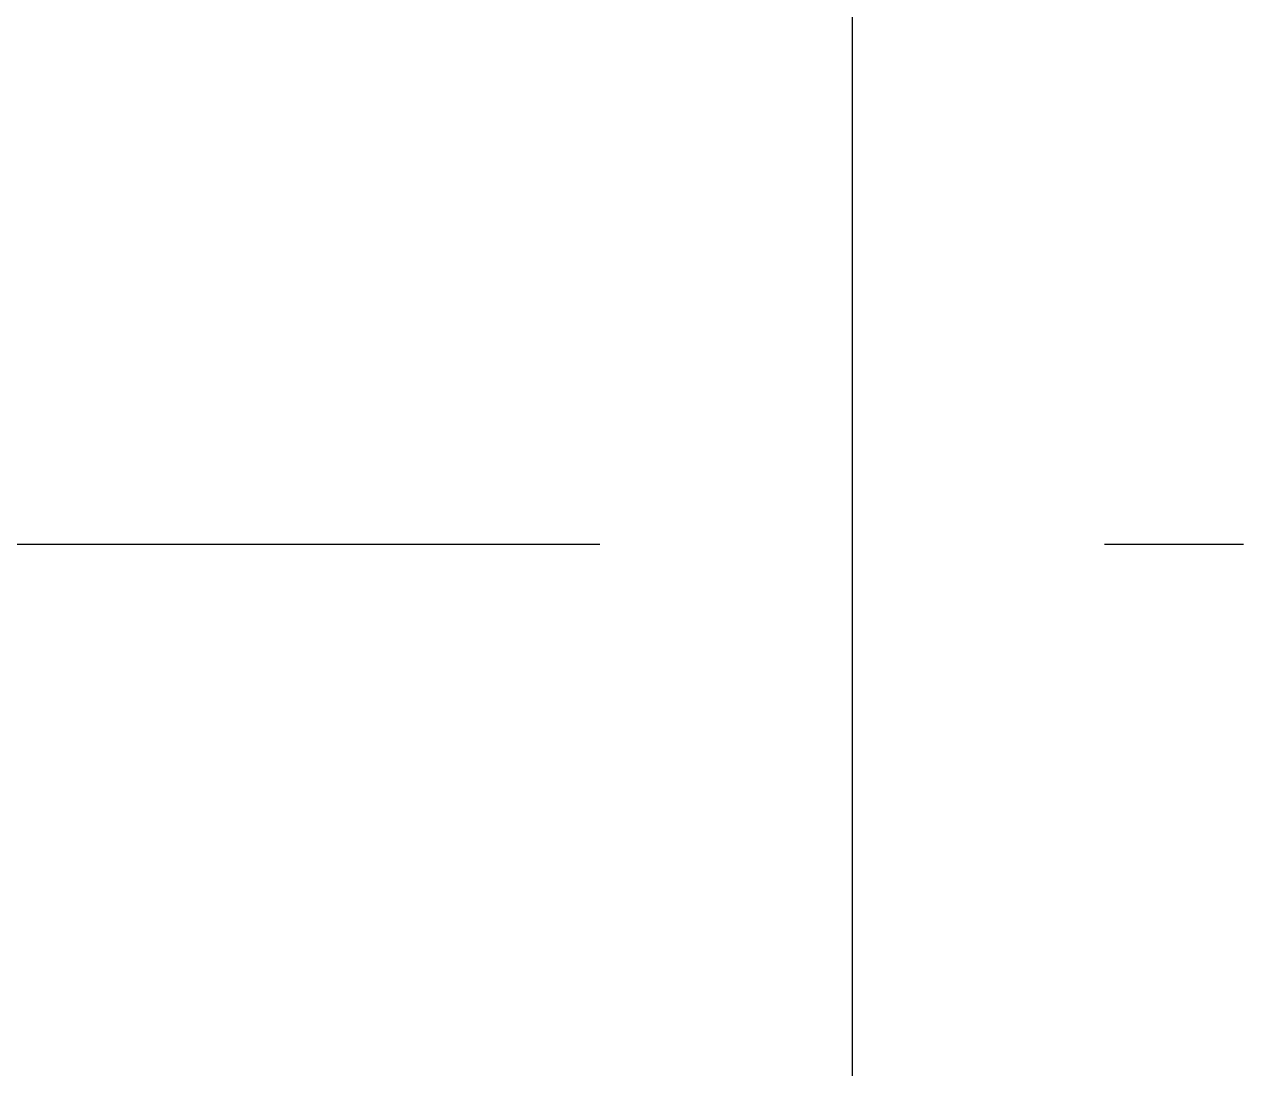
# Model space of a CAD drawing. Header units: millimetres. Extents: x -212361 to 39086, y -42 to 136893.
# Drawn here: x -97215.4 to -96847.2, y 73523.4 to 73838.7 of the extents above; entities that cross this region are included whole.
import ezdxf
from ezdxf.lldxf.tags import DXFTag

# ---------------------------------------------------------------- set-up
doc = ezdxf.new("R2010")
doc.units = ezdxf.units.MM
doc.header["$LTSCALE"] = 25
doc.layers.add('schedules_symbols_notes$0$M-PIPE-HWTR-SUPP', color=2, linetype='Continuous')
doc.layers.add('schedules_symbols_notes$0$P-NGAS', color=2, linetype='schedules_symbols_notes$0$NAT_GAS')
doc.styles.add('schedules_symbols_notes$0$Standard', font='arial.ttf')
tags = doc.linetypes.add('schedules_symbols_notes$0$NAT_GAS', pattern='A,2,-0.1,["G",schedules_symbols_notes$0$Standard,S=0.08,R=0,X=0,Y=-0.04],-0.2', length=2.3).pattern_tags.tags
tags[6] = DXFTag(74, 10)

# ---------------------------------------------------------------- blocks, each defined once
blk = doc.blocks.new('schedules_symbols_notes')
at = {"layer": 'schedules_symbols_notes$0$M-PIPE-HWTR-SUPP'}
blk.add_line((-3817.538, 2916.562), (-3817.538, 2767.987), dxfattribs=at)
at = {"layer": 'schedules_symbols_notes$0$P-NGAS'}
for p, q in [((-3820.538, 2900.854), (-3923.308, 2900.854)), ((-3812.882, 2900.854), (-3814.538, 2900.854))]:
    blk.add_line(p, q, dxfattribs=at)

msp = doc.modelspace()

# ---------------------------------------------------------------- block references
at = {"xscale": 25.4, "yscale": 25.4, "zscale": 25.4}
msp.add_blockref('schedules_symbols_notes', (0, 0), dxfattribs=at)

doc.saveas('drawing.dxf')
